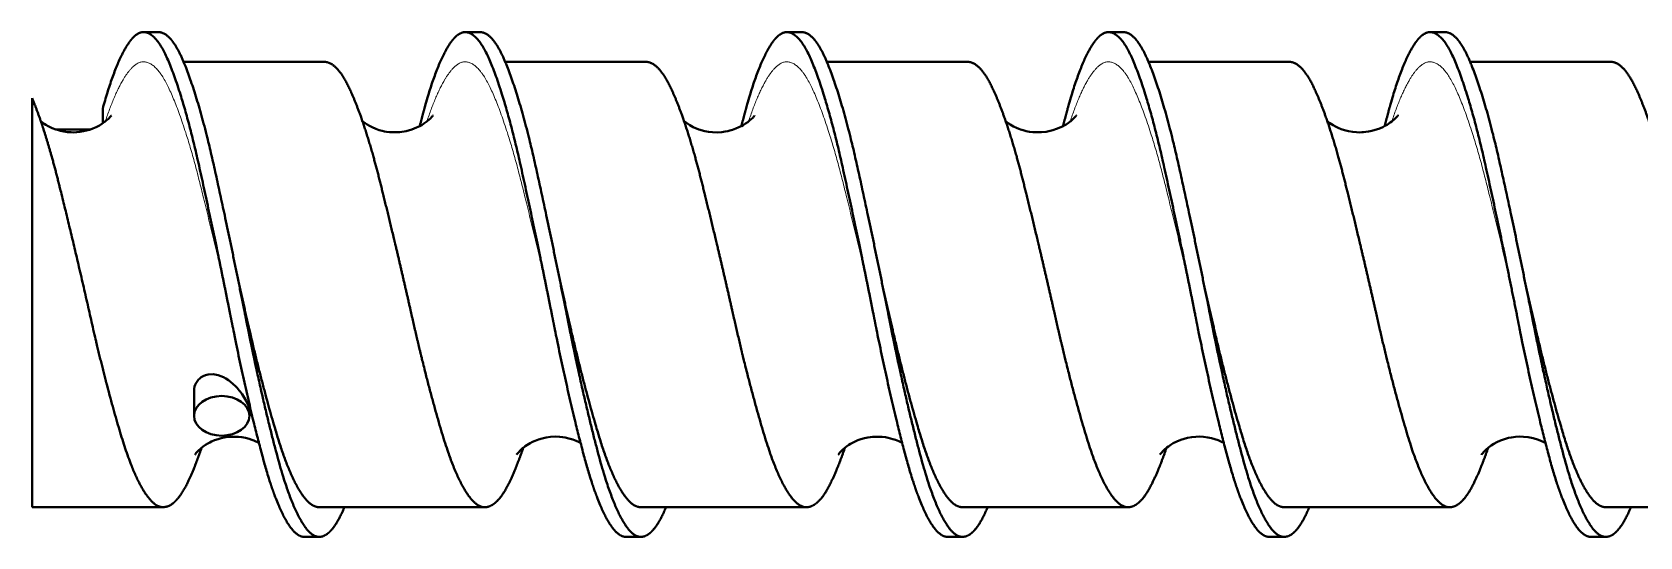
# Model space of a CAD drawing. Header units: inches. Extents: x 0 to 11, y 0 to 8.5.
# Drawn here: x 7.077 to 7.929, y 3.055 to 3.323 of the extents above; entities that cross this region are included whole.
import ezdxf

# ---------------------------------------------------------------- set-up
doc = ezdxf.new("R2010")
doc.units = ezdxf.units.IN
doc.header["$LTSCALE"] = 0.5
doc.header["$MEASUREMENT"] = 0
doc.layers.add('TANGENT_LINES', color=7, linetype='Continuous', lineweight=15)
doc.layers.add('Visible', color=7, linetype='Continuous', lineweight=40)

msp = doc.modelspace()

# ---------------------------------------------------------------- linework, layer by layer
at = {"layer": 'TANGENT_LINES'}
msp.add_line((7.6898, 3.18946), (7.68987, 3.18919), dxfattribs=at)
for points, weights, knots in [([(7.11553, 3.27579), (7.12342, 3.29958), (7.13119, 3.30557), (7.13971, 3.31213), (7.14823, 3.29522), (7.15675, 3.27831), (7.16528, 3.24438), (7.17178, 3.21848), (7.17852, 3.18919)], [0.992439260112, 0.955185159206, 1, 0.951056516295, 1, 0.951056516295, 1, 0.96220728603, 0.98277940926], [0.00093728, 0.00093728, 0.00093728, 0.01111111, 0.01111111, 0.02222222, 0.02222222, 0.03333333, 0.03333333, 0.04191301, 0.04191301, 0.04191301]), ([(7.28595, 3.27572), (7.29385, 3.29957), (7.30164, 3.30557), (7.31016, 3.31213), (7.31868, 3.29522), (7.3272, 3.27831), (7.33573, 3.24438), (7.34223, 3.21848), (7.34897, 3.18919)], [0.992549139896, 0.955119176241, 1, 0.951056516295, 1, 0.951056516295, 1, 0.962203313861, 0.982783734333], [0.11203341, 0.11203341, 0.11203341, 0.12222222, 0.12222222, 0.13333333, 0.13333333, 0.14444444, 0.14444444, 0.15302502, 0.15302502, 0.15302502]), ([(7.45642, 3.27578), (7.46431, 3.29958), (7.47209, 3.30557), (7.48061, 3.31213), (7.48913, 3.29522), (7.49765, 3.27831), (7.50618, 3.24438), (7.51268, 3.21848), (7.51942, 3.18919)], [0.992452289155, 0.955177324068, 1, 0.951056516295, 1, 0.951056516295, 1, 0.962205920626, 0.982780895826], [0.22315772, 0.22315772, 0.22315772, 0.23333333, 0.23333333, 0.24444444, 0.24444444, 0.25555556, 0.25555556, 0.26413554, 0.26413554, 0.26413554]), ([(7.62687, 3.27577), (7.63476, 3.29958), (7.64253, 3.30557), (7.65106, 3.31213), (7.65958, 3.29522), (7.6681, 3.27831), (7.67662, 3.24438), (7.6831, 3.21861), (7.6898, 3.18946)], [0.992469233911, 0.955167138689, 1, 0.951056516295, 1, 0.951056516295, 1, 0.962385801177, 0.98258636526], [0.33426652, 0.33426652, 0.33426652, 0.34444444, 0.34444444, 0.35555556, 0.35555556, 0.36666667, 0.36666667, 0.37520581, 0.37520581, 0.37520581]), ([(7.79731, 3.27575), (7.80521, 3.29958), (7.81298, 3.30557), (7.82151, 3.31213), (7.83003, 3.29522), (7.83855, 3.27831), (7.84707, 3.24438), (7.85358, 3.21848), (7.86032, 3.18919)], [0.992498274118, 0.955149694654, 1, 0.951056516295, 1, 0.951056516295, 1, 0.962203282289, 0.982783768715], [0.44537367, 0.44537367, 0.44537367, 0.45555556, 0.45555556, 0.46666667, 0.46666667, 0.47777778, 0.47777778, 0.48635836, 0.48635836, 0.48635836])]:
    msp.add_rational_spline(points, weights, degree=2, knots=knots, dxfattribs=at)
at = {"layer": 'Visible'}
for p, q in [((7.14368, 3.32306), (7.1358, 3.32306)), ((7.31413, 3.32306), (7.30625, 3.32306)), ((7.48458, 3.32306), (7.4767, 3.32306)), ((7.65502, 3.32306), (7.64715, 3.32306)), ((7.82547, 3.32306), (7.8176, 3.32306)), ((7.23145, 3.30731), (7.15696, 3.30731)), ((7.4019, 3.30731), (7.32743, 3.30731)), ((7.57235, 3.30731), (7.49786, 3.30731)), ((7.7428, 3.30731), (7.66831, 3.30731)), ((7.91325, 3.30731), (7.83877, 3.30731)), ((7.07674, 3.07109), (7.07674, 3.28796)), ((7.11414, 3.28244), (7.11414, 3.27469)), ((7.10763, 3.27147), (7.08923, 3.27147)), ((7.1785, 3.18928), (7.17852, 3.1892)), ((7.35684, 3.1892), (7.35684, 3.1892)), ((7.52729, 3.1892), (7.52729, 3.1892)), ((7.68984, 3.18931), (7.68987, 3.1892)), ((7.86819, 3.1892), (7.86819, 3.1892)), ((7.16252, 3.13298), (7.16252, 3.11955)), ((7.19188, 3.11955), (7.19188, 3.12257)), ((7.07674, 3.07109), (7.14622, 3.07109)), ((7.2289, 3.07109), (7.31667, 3.07109)), ((7.39935, 3.07109), (7.48712, 3.07109)), ((7.5698, 3.07109), (7.65757, 3.07109)), ((7.74025, 3.07109), (7.82802, 3.07109)), ((7.9107, 3.07109), (7.99847, 3.07109)), ((7.22103, 3.05534), (7.2289, 3.05534)), ((7.39148, 3.05534), (7.39935, 3.05534)), ((7.56193, 3.05534), (7.5698, 3.05534)), ((7.73238, 3.05534), (7.74025, 3.05534)), ((7.90282, 3.05534), (7.9107, 3.05534))]:
    msp.add_line(p, q, dxfattribs=at)
at = {"layer": 'Visible', "flags": 128}
for points in [[(7.08922, 3.27146), (7.0873, 3.27221), (7.08524, 3.2732), (7.08407, 3.27388), (7.08315, 3.27446), (7.08224, 3.2751), (7.08129, 3.27583)], [(7.11419, 3.27472), (7.11366, 3.27437), (7.1124, 3.27361), (7.11064, 3.27269), (7.10883, 3.2719), (7.10761, 3.27145)], [(7.11552, 3.27569), (7.11516, 3.27542), (7.11444, 3.27489), (7.11419, 3.27472)], [(7.11876, 3.27888), (7.11875, 3.27888), (7.11863, 3.27871), (7.11833, 3.27834), (7.11792, 3.27788), (7.11755, 3.2775), (7.11695, 3.27692), (7.11604, 3.27611), (7.11552, 3.27569)], [(7.28216, 3.27323), (7.28212, 3.27321), (7.28045, 3.27239), (7.27797, 3.27142), (7.27495, 3.27057), (7.2716, 3.27004), (7.26812, 3.26992), (7.26606, 3.27005), (7.26452, 3.27024), (7.26348, 3.27043), (7.2623, 3.27068), (7.26066, 3.27113), (7.2588, 3.27177), (7.25687, 3.2726), (7.25553, 3.27329), (7.25421, 3.27407), (7.25316, 3.27477), (7.25245, 3.27528), (7.2519, 3.2757), (7.25175, 3.27583)], [(7.28595, 3.27568), (7.28538, 3.27525), (7.28439, 3.27455), (7.28318, 3.2738), (7.28216, 3.27323)], [(7.28921, 3.27888), (7.2892, 3.27888), (7.28913, 3.27878), (7.28897, 3.27857), (7.28874, 3.2783), (7.28841, 3.27793), (7.28779, 3.27728), (7.28695, 3.27651), (7.28612, 3.27581), (7.28595, 3.27568)], [(7.45259, 3.27322), (7.4524, 3.27312), (7.45129, 3.27257), (7.44974, 3.27191), (7.44781, 3.27122), (7.44649, 3.27084), (7.44535, 3.27057), (7.44398, 3.2703), (7.44228, 3.27007), (7.43987, 3.26991), (7.4373, 3.26998), (7.4351, 3.27022), (7.43325, 3.27057), (7.43002, 3.27149), (7.42713, 3.2727), (7.42524, 3.27371), (7.42343, 3.27489), (7.42219, 3.27583)], [(7.45643, 3.2757), (7.45598, 3.27536), (7.45482, 3.27454), (7.45358, 3.27377), (7.45259, 3.27322)], [(7.45959, 3.27879), (7.45949, 3.27867), (7.45929, 3.27842), (7.45905, 3.27814), (7.45877, 3.27783), (7.45845, 3.2775), (7.45795, 3.27701), (7.45698, 3.27615), (7.45643, 3.2757)], [(7.62307, 3.27323), (7.62186, 3.27263), (7.61966, 3.2717), (7.61774, 3.27106), (7.61617, 3.27065), (7.61415, 3.27025), (7.61164, 3.26997), (7.60893, 3.26992), (7.6071, 3.27003), (7.60534, 3.27026), (7.60353, 3.27061), (7.60187, 3.27104), (7.6006, 3.27145), (7.59959, 3.27181), (7.59837, 3.27233), (7.59689, 3.27305), (7.59591, 3.27359), (7.59506, 3.2741), (7.59433, 3.27457), (7.5937, 3.27502), (7.59315, 3.27543), (7.59264, 3.27583)], [(7.62691, 3.27572), (7.62596, 3.27501), (7.62463, 3.27413), (7.62331, 3.27336), (7.62307, 3.27323)], [(7.63011, 3.27888), (7.63008, 3.27885), (7.62998, 3.27872), (7.62985, 3.27854), (7.62968, 3.27834), (7.62948, 3.27811), (7.62913, 3.27773), (7.62851, 3.27711), (7.62783, 3.27649), (7.62713, 3.2759), (7.62691, 3.27572)], [(7.79361, 3.27328), (7.79249, 3.27271), (7.79045, 3.27183), (7.78852, 3.27116), (7.78673, 3.27067), (7.78501, 3.27032), (7.78347, 3.2701), (7.78232, 3.26999), (7.78144, 3.26994), (7.78022, 3.26991), (7.77861, 3.26995), (7.77659, 3.27014), (7.77427, 3.27054), (7.77221, 3.27107), (7.77051, 3.27164), (7.76893, 3.27228), (7.76742, 3.27301), (7.76618, 3.27369), (7.76525, 3.27426), (7.76449, 3.27477), (7.76362, 3.27541), (7.76309, 3.27583)], [(7.79735, 3.27572), (7.79647, 3.27506), (7.79479, 3.27395), (7.79361, 3.27328)], [(7.80056, 3.27889), (7.80056, 3.27889), (7.80052, 3.27884), (7.80044, 3.27872), (7.80029, 3.27854), (7.80009, 3.2783), (7.79974, 3.2779), (7.79928, 3.27743), (7.79887, 3.27703), (7.79842, 3.27662), (7.79787, 3.27614), (7.79735, 3.27572)], [(7.10761, 3.27145), (7.10715, 3.2713), (7.10559, 3.27084), (7.10401, 3.27047), (7.10207, 3.27015), (7.10029, 3.26997), (7.09883, 3.26991), (7.09735, 3.26993), (7.09548, 3.27006), (7.09354, 3.27033), (7.09173, 3.27071), (7.08956, 3.27134), (7.08922, 3.27146)], [(7.16252, 3.13296), (7.16257, 3.13382), (7.16281, 3.13508), (7.16314, 3.13604), (7.16348, 3.13676), (7.16377, 3.13725), (7.16414, 3.13781), (7.16453, 3.13831), (7.16493, 3.13875), (7.16534, 3.13915), (7.16637, 3.13996), (7.16744, 3.14059), (7.16867, 3.1411), (7.16997, 3.14143), (7.17268, 3.14157), (7.17533, 3.1411), (7.17818, 3.13998), (7.17943, 3.1393), (7.18075, 3.13844), (7.18185, 3.13763), (7.18314, 3.13653), (7.18462, 3.13511), (7.18535, 3.13433), (7.18592, 3.13368), (7.18645, 3.13306), (7.18692, 3.13247), (7.18736, 3.1319), (7.18803, 3.13098), (7.18861, 3.13011), (7.18913, 3.12931), (7.18969, 3.12837), (7.19017, 3.12749), (7.19059, 3.12668), (7.19116, 3.12541), (7.19156, 3.12431), (7.1918, 3.12337), (7.19188, 3.12257)], [(7.163, 3.0989), (7.16301, 3.09891), (7.16312, 3.09907), (7.16337, 3.09941), (7.16373, 3.09986), (7.16418, 3.10038), (7.16458, 3.1008), (7.16504, 3.10126), (7.16572, 3.1019), (7.1665, 3.10256)], [(7.1665, 3.10256), (7.16656, 3.1026), (7.16745, 3.10329), (7.16867, 3.10413), (7.16986, 3.10486), (7.17086, 3.1054), (7.17179, 3.10586), (7.17343, 3.10657), (7.17537, 3.10725), (7.17697, 3.10769), (7.17849, 3.10802), (7.18052, 3.10832), (7.18278, 3.10848), (7.18443, 3.10848), (7.18609, 3.10838), (7.18789, 3.10817), (7.18984, 3.1078), (7.19171, 3.10731), (7.19318, 3.10683), (7.19426, 3.10642), (7.19528, 3.10598), (7.19614, 3.10558), (7.19693, 3.10518)], [(7.3335, 3.09897), (7.3335, 3.09897), (7.33361, 3.09912), (7.33387, 3.09948), (7.33424, 3.09994), (7.3346, 3.10034), (7.33512, 3.10089), (7.33589, 3.10165), (7.33685, 3.10248), (7.33698, 3.10258)], [(7.33698, 3.10258), (7.3375, 3.10299), (7.3381, 3.10343), (7.33889, 3.10398), (7.3398, 3.10456), (7.34063, 3.10504), (7.34182, 3.10566), (7.34325, 3.10631), (7.3451, 3.10702), (7.34707, 3.1076), (7.34907, 3.10804), (7.35147, 3.10837), (7.35392, 3.10849), (7.35623, 3.10841), (7.35781, 3.10824), (7.35924, 3.10802), (7.36118, 3.10758), (7.36323, 3.10697), (7.3651, 3.10626), (7.36635, 3.1057), (7.36729, 3.10522), (7.36737, 3.10518)], [(7.50396, 3.09898), (7.50396, 3.09898), (7.50402, 3.09907), (7.50417, 3.09928), (7.50437, 3.09954), (7.50463, 3.09986), (7.50498, 3.10026), (7.50537, 3.10069), (7.50593, 3.10125), (7.50652, 3.1018), (7.50701, 3.10224), (7.50739, 3.10255)], [(7.50739, 3.10255), (7.50751, 3.10265), (7.50825, 3.10322), (7.50956, 3.10412), (7.51049, 3.1047), (7.51154, 3.10529), (7.51281, 3.10592), (7.51428, 3.10655), (7.51598, 3.10716), (7.51787, 3.10769), (7.51957, 3.10805), (7.52094, 3.10826), (7.52201, 3.10838), (7.52338, 3.10847), (7.52518, 3.10848), (7.52714, 3.10837), (7.5289, 3.10815), (7.53041, 3.10787), (7.53165, 3.10758), (7.53282, 3.10725), (7.5343, 3.10675), (7.536, 3.10606), (7.53742, 3.10539), (7.53785, 3.10516)], [(7.67441, 3.09898), (7.67442, 3.099), (7.67464, 3.0993), (7.67499, 3.09975), (7.67534, 3.10017), (7.67574, 3.1006), (7.67631, 3.10118), (7.67703, 3.10186), (7.67786, 3.10256)], [(7.67786, 3.10256), (7.67799, 3.10267), (7.67889, 3.10335), (7.67966, 3.10389), (7.68035, 3.10434), (7.68147, 3.10501), (7.6834, 3.10598), (7.6854, 3.10681), (7.68719, 3.10739), (7.68898, 3.10784), (7.69128, 3.10825), (7.69351, 3.10845), (7.6954, 3.10849), (7.69742, 3.10839), (7.69971, 3.10809), (7.70176, 3.10766), (7.70357, 3.10715), (7.70524, 3.10657), (7.70704, 3.10579), (7.70831, 3.10516)], [(7.84481, 3.09891), (7.84488, 3.09902), (7.845, 3.09918), (7.84518, 3.09942), (7.84546, 3.09978), (7.84585, 3.10023), (7.84621, 3.10062), (7.84651, 3.10094), (7.84733, 3.10172), (7.84829, 3.10255)], [(7.84829, 3.10255), (7.84856, 3.10277), (7.85003, 3.10384), (7.85139, 3.1047), (7.85302, 3.10559), (7.85483, 3.10641), (7.85652, 3.10704), (7.85799, 3.10749), (7.85922, 3.1078), (7.86065, 3.10808), (7.86283, 3.10837), (7.86506, 3.10849), (7.86707, 3.10844), (7.86951, 3.10819), (7.87227, 3.10765), (7.87505, 3.1068), (7.8775, 3.10579), (7.87878, 3.10515)]]:
    msp.add_lwpolyline(points, dxfattribs=at)
at = {"layer": 'Visible', "extrusion": (0, 0, -1)}
msp.add_ellipse((7.1772, 3.11955), major_axis=(-0.01468, 0), ratio=0.717533, dxfattribs=at)
at = {"layer": 'Visible'}
for points, weights, knots in [([(7.11414, 3.28244), (7.12266, 3.31364), (7.13119, 3.32108), (7.13345, 3.32306), (7.1358, 3.32306), (7.14214, 3.32306), (7.14823, 3.30936), (7.15675, 3.29019), (7.16528, 3.25174), (7.17178, 3.22238), (7.17852, 3.18919), (7.18045, 3.17966), (7.18232, 3.17023), (7.18282, 3.16773), (7.18332, 3.16524), (7.19008, 3.13165), (7.19694, 3.1051), (7.19817, 3.10035), (7.19937, 3.09596), (7.20789, 3.06476), (7.21641, 3.05732), (7.21867, 3.05534), (7.22102, 3.05534)], [1, 0.951056516295, 1, 0.98653672597, 0.980480352058, 0.964519790325, 1, 0.951056516295, 1, 0.962206292195, 0.982780491271, 0.9888502241, 1, 0.997020209372, 0.994403251608, 0.96033548669, 0.987757152692, 0.992827459009, 1, 0.951056516295, 1, 0.986539327305, 0.980482692724], [0, 0, 0, 0.01111111, 0.01111111, 0.01416753, 0.01416753, 0.02222222, 0.02222222, 0.03333333, 0.03333333, 0.04191323, 0.04191323, 0.04444444, 0.04444444, 0.04512091, 0.04512091, 0.05392725, 0.05392725, 0.05555556, 0.05555556, 0.06666667, 0.06666667, 0.0697225, 0.0697225, 0.0697225]), ([(7.14367, 3.32306), (7.15001, 3.32306), (7.15611, 3.30936), (7.15652, 3.30842), (7.15695, 3.30742), (7.16509, 3.28811), (7.17315, 3.25174), (7.17966, 3.22238), (7.18639, 3.18919), (7.18833, 3.17966), (7.1902, 3.17023), (7.19872, 3.12717), (7.20724, 3.09596), (7.21576, 3.06476), (7.22429, 3.05732), (7.22655, 3.05534), (7.2289, 3.05534), (7.23524, 3.05534), (7.24133, 3.06904), (7.24176, 3.07001), (7.2422, 3.07104)], [0.980479557274, 0.96452067376, 1, 0.997479670158, 0.995218907558, 0.953576846137, 1, 0.962205032575, 0.982781862763, 0.98885148372, 1, 0.951056516295, 1, 0.951056516295, 1, 0.986536485626, 0.980480135825, 0.964520030669, 1, 0.997406897014, 0.995088567402], [0.01416773, 0.01416773, 0.01416773, 0.02222222, 0.02222222, 0.02279439, 0.02279439, 0.03333333, 0.03333333, 0.04191352, 0.04191352, 0.04444444, 0.04444444, 0.05555556, 0.05555556, 0.06666667, 0.06666667, 0.06972314, 0.06972314, 0.07777778, 0.07777778, 0.07836646, 0.07836646, 0.07836646]), ([(7.28217, 3.27333), (7.2834, 3.27806), (7.28459, 3.28244), (7.29311, 3.31364), (7.30164, 3.32108), (7.3039, 3.32306), (7.30625, 3.32306), (7.31259, 3.32306), (7.31868, 3.30936), (7.3272, 3.29019), (7.33573, 3.25174), (7.34223, 3.22239), (7.34897, 3.18919), (7.3509, 3.17966), (7.35277, 3.17023), (7.35327, 3.16772), (7.35377, 3.16522), (7.36053, 3.13167), (7.36738, 3.10514), (7.36861, 3.10037), (7.36982, 3.09596), (7.37834, 3.06476), (7.38686, 3.05732), (7.38912, 3.05534), (7.39147, 3.05534)], [0.98778077803, 0.992844161347, 1, 0.951056516295, 1, 0.986539572153, 0.980482913066, 0.964516944142, 1, 0.951056516295, 1, 0.96220753069, 0.982779142906, 0.988848985605, 1, 0.99700863546, 0.994382927843, 0.960371884849, 0.987711746656, 0.992795313068, 1, 0.951056516295, 1, 0.986537460514, 0.980481012941], [0.1094866, 0.1094866, 0.1094866, 0.11111111, 0.11111111, 0.12222222, 0.12222222, 0.125278, 0.125278, 0.13333333, 0.13333333, 0.14444444, 0.14444444, 0.15302406, 0.15302406, 0.15555556, 0.15555556, 0.15623465, 0.15623465, 0.16503106, 0.16503106, 0.16666667, 0.16666667, 0.17777778, 0.17777778, 0.18083403, 0.18083403, 0.18083403]), ([(7.31412, 3.32306), (7.32046, 3.32306), (7.32655, 3.30936), (7.32699, 3.30838), (7.32743, 3.30733), (7.33556, 3.28802), (7.3436, 3.25174), (7.35011, 3.22238), (7.35684, 3.18918), (7.35878, 3.17966), (7.36064, 3.17023), (7.36917, 3.12717), (7.37769, 3.09596), (7.38621, 3.06476), (7.39473, 3.05732), (7.39699, 3.05534), (7.39935, 3.05534), (7.40569, 3.05534), (7.41178, 3.06904), (7.4122, 3.07), (7.41263, 3.07102)], [0.980480661628, 0.964519446244, 1, 0.997370624216, 0.995023762731, 0.953685892079, 1, 0.962203050348, 0.982784021304, 0.988853465947, 1, 0.951056516295, 1, 0.951056516295, 1, 0.986537595811, 0.980481134674, 0.964518920484, 1, 0.997437824746, 0.995143907554], [0.12527857, 0.12527857, 0.12527857, 0.13333333, 0.13333333, 0.13393025, 0.13393025, 0.14444444, 0.14444444, 0.15302508, 0.15302508, 0.15555556, 0.15555556, 0.16666667, 0.16666667, 0.17777778, 0.17777778, 0.180834, 0.180834, 0.18888889, 0.18888889, 0.18947055, 0.18947055, 0.18947055]), ([(7.45261, 3.27329), (7.45384, 3.27805), (7.45504, 3.28244), (7.46356, 3.31364), (7.47209, 3.32108), (7.47435, 3.32306), (7.4767, 3.32306), (7.48304, 3.32306), (7.48913, 3.30936), (7.49765, 3.29019), (7.50618, 3.25174), (7.51268, 3.22239), (7.51942, 3.1892), (7.52135, 3.17966), (7.52322, 3.17023), (7.52371, 3.16773), (7.52422, 3.16524), (7.53098, 3.13167), (7.53784, 3.10511), (7.53907, 3.10035), (7.54027, 3.09596), (7.54879, 3.06476), (7.55731, 3.05732), (7.55957, 3.05534), (7.56192, 3.05534)], [0.987741306012, 0.992816246884, 1, 0.951056516295, 1, 0.986537108053, 0.980480695819, 0.964519408242, 1, 0.951056516295, 1, 0.962212402148, 0.982773840504, 0.988844114147, 1, 0.997021760726, 0.994405976615, 0.96034623159, 0.987738098589, 0.992813976627, 1, 0.951056516295, 1, 0.986537627527, 0.980481163211], [0.22059137, 0.22059137, 0.22059137, 0.22222222, 0.22222222, 0.23333333, 0.23333333, 0.23638967, 0.23638967, 0.24444444, 0.24444444, 0.25555556, 0.25555556, 0.26413407, 0.26413407, 0.26666667, 0.26666667, 0.26734278, 0.26734278, 0.27614641, 0.27614641, 0.27777778, 0.27777778, 0.28888889, 0.28888889, 0.29194511, 0.29194511, 0.29194511]), ([(7.48457, 3.32306), (7.49091, 3.32306), (7.497, 3.30936), (7.49743, 3.30841), (7.49785, 3.3074), (7.50599, 3.2881), (7.51405, 3.25174), (7.52055, 3.22239), (7.52729, 3.18919), (7.52923, 3.17966), (7.53109, 3.17023), (7.53962, 3.12717), (7.54814, 3.09596), (7.55666, 3.06476), (7.56518, 3.05732), (7.56744, 3.05534), (7.5698, 3.05534), (7.57614, 3.05534), (7.58223, 3.06904), (7.58265, 3.07), (7.58309, 3.07102)], [0.980480872008, 0.964519212417, 1, 0.997458422325, 0.995180806942, 0.953598093971, 1, 0.962209653308, 0.982776832276, 0.988846862987, 1, 0.951056516295, 1, 0.951056516295, 1, 0.986538153398, 0.980481636381, 0.964518362897, 1, 0.997434506181, 0.995137965777], [0.23638962, 0.23638962, 0.23638962, 0.24444444, 0.24444444, 0.24502143, 0.24502143, 0.25555556, 0.25555556, 0.26413469, 0.26413469, 0.26666667, 0.26666667, 0.27777778, 0.27777778, 0.28888889, 0.28888889, 0.29194499, 0.29194499, 0.3, 0.3, 0.30058242, 0.30058242, 0.30058242]), ([(7.62306, 3.27328), (7.62429, 3.27804), (7.62549, 3.28244), (7.63401, 3.31364), (7.64253, 3.32108), (7.64479, 3.32306), (7.64715, 3.32306), (7.65349, 3.32306), (7.65958, 3.30936), (7.6681, 3.29019), (7.67662, 3.25174), (7.68313, 3.22239), (7.68987, 3.1892), (7.6918, 3.17966), (7.69367, 3.17023), (7.69416, 3.16772), (7.69467, 3.16524), (7.70144, 3.13163), (7.7083, 3.10506), (7.70952, 3.10033), (7.71071, 3.09596), (7.71924, 3.06476), (7.72776, 3.05732), (7.73002, 3.05534), (7.73237, 3.05534)], [0.987728163344, 0.992806942432, 1, 0.951056516295, 1, 0.986536106168, 0.980479794445, 0.964520410127, 1, 0.951056516295, 1, 0.962209929825, 0.982776531293, 0.98884658647, 1, 0.997017519682, 0.994398527542, 0.960314363433, 0.987794251151, 0.992853679192, 1, 0.951056516295, 1, 0.986538073758, 0.980481564721], [0.33170037, 0.33170037, 0.33170037, 0.33333333, 0.33333333, 0.34444444, 0.34444444, 0.34750101, 0.34750101, 0.35555556, 0.35555556, 0.36666667, 0.36666667, 0.37524574, 0.37524574, 0.37777778, 0.37777778, 0.37845486, 0.37845486, 0.38726654, 0.38726654, 0.38888889, 0.38888889, 0.4, 0.4, 0.40305612, 0.40305612, 0.40305612]), ([(7.65502, 3.32306), (7.66136, 3.32306), (7.66745, 3.30936), (7.66788, 3.3084), (7.66831, 3.30739), (7.67644, 3.28808), (7.6845, 3.25174), (7.691, 3.22239), (7.69774, 3.18919), (7.69968, 3.17966), (7.70154, 3.17023), (7.71007, 3.12717), (7.71859, 3.09596), (7.72711, 3.06476), (7.73563, 3.05732), (7.73789, 3.05534), (7.74025, 3.05534), (7.74659, 3.05534), (7.75268, 3.06904), (7.75311, 3.07), (7.75354, 3.07103)], [0.980481000488, 0.964519069621, 1, 0.997441995071, 0.995151375654, 0.953614521224, 1, 0.962208408884, 0.98277818688, 0.988848107411, 1, 0.951056516295, 1, 0.951056516295, 1, 0.986535183705, 0.980478964598, 0.96452133259, 1, 0.997428129746, 0.995126551515], [0.3475007, 0.3475007, 0.3475007, 0.35555556, 0.35555556, 0.35613627, 0.35613627, 0.36666667, 0.36666667, 0.37524608, 0.37524608, 0.37777778, 0.37777778, 0.38888889, 0.38888889, 0.4, 0.4, 0.40305677, 0.40305677, 0.41111111, 0.41111111, 0.41169498, 0.41169498, 0.41169498]), ([(7.79352, 3.27333), (7.79475, 3.27807), (7.79594, 3.28244), (7.80446, 3.31364), (7.81298, 3.32108), (7.81524, 3.32306), (7.8176, 3.32306), (7.82394, 3.32306), (7.83003, 3.30936), (7.83855, 3.29019), (7.84707, 3.25174), (7.85358, 3.22238), (7.86032, 3.18918), (7.86064, 3.18761), (7.86095, 3.18604), (7.86256, 3.17809), (7.86412, 3.17023), (7.86461, 3.16772), (7.86511, 3.16524), (7.87187, 3.13168), (7.87873, 3.10514), (7.87996, 3.10037), (7.88116, 3.09596), (7.88969, 3.06476), (7.89821, 3.05732), (7.90047, 3.05534), (7.90282, 3.05534)], [0.987789349122, 0.992850216846, 1, 0.951056516295, 1, 0.986536529661, 0.980480175443, 0.964519986634, 1, 0.951056516295, 1, 0.962203670954, 0.982783345462, 0.983779948594, 0.984913451224, 0.99068319207, 1, 0.997018604621, 0.994400433016, 0.960368281231, 0.987706234545, 0.992791406606, 1, 0.951056516295, 1, 0.986536388044, 0.980480048034], [0.44282131, 0.44282131, 0.44282131, 0.44444444, 0.44444444, 0.45555556, 0.45555556, 0.45861202, 0.45861202, 0.46666667, 0.46666667, 0.47777778, 0.47777778, 0.48635827, 0.48635827, 0.48677379, 0.48677379, 0.48888889, 0.48888889, 0.48956572, 0.48956572, 0.49836351, 0.49836351, 0.5, 0.5, 0.51111111, 0.51111111, 0.51416761, 0.51416761, 0.51416761]), ([(7.82547, 3.32306), (7.83181, 3.32306), (7.8379, 3.30936), (7.83833, 3.30839), (7.83877, 3.30736), (7.8469, 3.28806), (7.85495, 3.25174), (7.86145, 3.22239), (7.86819, 3.18919), (7.87013, 3.17966), (7.87199, 3.17023), (7.88052, 3.12717), (7.88904, 3.09596), (7.89756, 3.06476), (7.90608, 3.05732), (7.90834, 3.05534), (7.91069, 3.05534), (7.91704, 3.05534), (7.92313, 3.06904), (7.92356, 3.07001), (7.924, 3.07105)], [0.980479937147, 0.964520251506, 1, 0.997412929733, 0.995099355836, 0.953643586562, 1, 0.962207135361, 0.982779573291, 0.988849380934, 1, 0.951056516295, 1, 0.951056516295, 1, 0.986538976804, 0.980482377314, 0.964517539491, 1, 0.997396423299, 0.99506984411], [0.45861208, 0.45861208, 0.45861208, 0.46666667, 0.46666667, 0.46725398, 0.46725398, 0.47777778, 0.47777778, 0.48635748, 0.48635748, 0.48888889, 0.48888889, 0.5, 0.5, 0.51111111, 0.51111111, 0.51416702, 0.51416702, 0.52222222, 0.52222222, 0.52281328, 0.52281328, 0.52281328]), ([(7.23145, 3.30731), (7.23779, 3.30731), (7.24388, 3.29522), (7.2477, 3.28763), (7.25173, 3.27593), (7.25644, 3.26223), (7.26092, 3.24438), (7.26464, 3.22958), (7.26855, 3.21319), (7.26871, 3.2125), (7.26888, 3.2118), (7.27149, 3.20082), (7.27406, 3.18964), (7.27605, 3.181), (7.27797, 3.17246), (7.28649, 3.13447), (7.29501, 3.10693), (7.30354, 3.0794), (7.31206, 3.07283), (7.31432, 3.07109), (7.31667, 3.07109), (7.32301, 3.07109), (7.3291, 3.08318), (7.33294, 3.09079), (7.33697, 3.10252)], [0.980480513217, 0.964519611198, 1, 0.977412118985, 0.975673279768, 0.97364439731, 1, 0.97804823851, 0.975787753408, 0.975692026255, 0.975631612609, 0.974681622037, 0.9824635437, 0.988555864133, 1, 0.951056516295, 1, 0.951056516295, 1, 0.98653604467, 0.980479739119, 0.964520471625, 1, 0.977361132421, 0.975665535997], [0.1252786, 0.1252786, 0.1252786, 0.13333333, 0.13333333, 0.13846122, 0.13846122, 0.14444444, 0.14444444, 0.14942792, 0.14942792, 0.14963896, 0.14963896, 0.15295752, 0.15295752, 0.15555556, 0.15555556, 0.16666667, 0.16666667, 0.17777778, 0.17777778, 0.18083435, 0.18083435, 0.18888889, 0.18888889, 0.19402835, 0.19402835, 0.19402835]), ([(7.40189, 3.30731), (7.40823, 3.30731), (7.41433, 3.29522), (7.41817, 3.2876), (7.42221, 3.27585), (7.4269, 3.26217), (7.43137, 3.24438), (7.43509, 3.22957), (7.439, 3.21317), (7.43916, 3.21248), (7.43933, 3.21179), (7.44198, 3.20063), (7.4446, 3.18926), (7.44654, 3.18082), (7.44842, 3.17246), (7.45694, 3.13447), (7.46546, 3.10693), (7.47398, 3.0794), (7.48251, 3.07283), (7.48477, 3.07109), (7.48712, 3.07109), (7.49346, 3.07109), (7.49955, 3.08318), (7.50338, 3.09078), (7.50741, 3.10248)], [0.980482442429, 0.964517467131, 1, 0.977332567779, 0.975661290494, 0.973723948516, 1, 0.978035728894, 0.975785183445, 0.97569046132, 0.975630660945, 0.974669373144, 0.982732001256, 0.988805612617, 1, 0.951056516295, 1, 0.951056516295, 1, 0.986539697433, 0.980483025809, 0.964516818862, 1, 0.977401322941, 0.975671622349], [0.23638923, 0.23638923, 0.23638923, 0.24444444, 0.24444444, 0.24959039, 0.24959039, 0.25555556, 0.25555556, 0.26054187, 0.26054187, 0.26075173, 0.26075173, 0.26412533, 0.26412533, 0.26666667, 0.26666667, 0.27777778, 0.27777778, 0.28888889, 0.28888889, 0.29194464, 0.29194464, 0.3, 0.3, 0.30513033, 0.30513033, 0.30513033]), ([(7.57234, 3.30731), (7.57868, 3.30731), (7.58478, 3.29522), (7.5886, 3.28763), (7.59262, 3.27594), (7.59734, 3.26223), (7.60182, 3.24438), (7.60554, 3.22958), (7.60944, 3.2132), (7.60961, 3.2125), (7.60978, 3.2118), (7.61241, 3.20071), (7.61501, 3.18942), (7.61697, 3.18089), (7.61887, 3.17246), (7.62739, 3.13447), (7.63591, 3.10693), (7.64443, 3.0794), (7.65296, 3.07283), (7.65522, 3.07109), (7.65757, 3.07109), (7.66391, 3.07109), (7.67, 3.08318), (7.67383, 3.09078), (7.67786, 3.10248)], [0.980481773531, 0.964518210477, 1, 0.977421039527, 0.975674656445, 0.973635476768, 1, 0.978051779623, 0.975788483213, 0.975692058931, 0.975631363882, 0.974673218488, 0.982618967712, 0.988701033634, 1, 0.951056516295, 1, 0.951056516295, 1, 0.986534734278, 0.980478560318, 0.964521782017, 1, 0.977400154852, 0.975671443594], [0.34750051, 0.34750051, 0.34750051, 0.35555556, 0.35555556, 0.36068141, 0.36068141, 0.36666667, 0.36666667, 0.37164933, 0.37164933, 0.37186161, 0.37186161, 0.3752127, 0.3752127, 0.37777778, 0.37777778, 0.38888889, 0.38888889, 0.4, 0.4, 0.40305687, 0.40305687, 0.41111111, 0.41111111, 0.41624171, 0.41624171, 0.41624171]), ([(7.74279, 3.30731), (7.74913, 3.30731), (7.75523, 3.29522), (7.75906, 3.2876), (7.7631, 3.27586), (7.7678, 3.26218), (7.77227, 3.24438), (7.77599, 3.22958), (7.77989, 3.21319), (7.78006, 3.21249), (7.78023, 3.21179), (7.78287, 3.20068), (7.78547, 3.18936), (7.78743, 3.18087), (7.78932, 3.17246), (7.79784, 3.13447), (7.80636, 3.10693), (7.81488, 3.0794), (7.82341, 3.07283), (7.82566, 3.07109), (7.82802, 3.07109), (7.83436, 3.07109), (7.84045, 3.08318), (7.84429, 3.09079), (7.84832, 3.10252)], [0.980481191431, 0.964518857404, 1, 0.977344758434, 0.975663094209, 0.973711757861, 1, 0.978044680993, 0.975787021254, 0.975691426543, 0.975631147333, 0.974671904524, 0.982655747074, 0.988735152902, 1, 0.951056516295, 1, 0.951056516295, 1, 0.986539693159, 0.980483021962, 0.964516823136, 1, 0.977364088473, 0.975665979157], [0.45861177, 0.45861177, 0.45861177, 0.46666667, 0.46666667, 0.47180984, 0.47180984, 0.47777778, 0.47777778, 0.48276206, 0.48276206, 0.4829731, 0.4829731, 0.48633155, 0.48633155, 0.48888889, 0.48888889, 0.5, 0.5, 0.51111111, 0.51111111, 0.51416686, 0.51416686, 0.52222222, 0.52222222, 0.52736101, 0.52736101, 0.52736101]), ([(7.91324, 3.30731), (7.91958, 3.30731), (7.92567, 3.29522), (7.9295, 3.28763), (7.93352, 3.27593), (7.93824, 3.26223), (7.94272, 3.24438), (7.94644, 3.22957), (7.95035, 3.21318), (7.95051, 3.21249), (7.95068, 3.21179), (7.95327, 3.20088), (7.95583, 3.18977), (7.95783, 3.18107), (7.95976, 3.17246), (7.96829, 3.13447), (7.97681, 3.10693), (7.98533, 3.0794), (7.99385, 3.07283), (7.99611, 3.07109), (7.99847, 3.07109), (8.00481, 3.07109), (8.0109, 3.08318), (8.01472, 3.09077), (8.01874, 3.10245)], [0.98048283153, 0.964517034746, 1, 0.977413776589, 0.975673535088, 0.973642739706, 1, 0.97803948077, 0.975785952884, 0.97569095717, 0.975630980354, 0.974690048492, 0.982368019985, 0.98846583466, 1, 0.951056516295, 1, 0.951056516295, 1, 0.986537164106, 0.980480746251, 0.964519352189, 1, 0.977428173204, 0.975675762042], [0.56972246, 0.56972246, 0.56972246, 0.57777778, 0.57777778, 0.58290528, 0.58290528, 0.58888889, 0.58888889, 0.59387435, 0.59387435, 0.59408451, 0.59408451, 0.59738152, 0.59738152, 0.6, 0.6, 0.61111111, 0.61111111, 0.62222222, 0.62222222, 0.62527854, 0.62527854, 0.63333333, 0.63333333, 0.63845757, 0.63845757, 0.63845757]), ([(7.07674, 3.28796), (7.079, 3.28257), (7.08129, 3.27589), (7.08202, 3.27378), (7.08274, 3.27155), (7.0867, 3.25938), (7.09047, 3.24438), (7.09695, 3.2186), (7.10366, 3.18945), (7.10562, 3.18091), (7.10752, 3.17246), (7.11604, 3.13447), (7.12456, 3.10693), (7.13309, 3.0794), (7.14161, 3.07283), (7.14387, 3.07109), (7.14622, 3.07109), (7.15256, 3.07109), (7.15865, 3.08318), (7.16248, 3.09077), (7.1665, 3.10247)], [0.984393108546, 0.976639184442, 0.975667477331, 0.975360645731, 0.975730054493, 0.977750488573, 1, 0.962379673775, 0.982592948191, 0.988676842521, 1, 0.951056516295, 1, 0.951056516295, 1, 0.986539400872, 0.980482758927, 0.964517115423, 1, 0.977415419901, 0.975673788429], [0.02443405, 0.02443405, 0.02443405, 0.02735875, 0.02735875, 0.02828227, 0.02828227, 0.03333333, 0.03333333, 0.04187387, 0.04187387, 0.04444444, 0.04444444, 0.05555556, 0.05555556, 0.06666667, 0.06666667, 0.06972248, 0.06972248, 0.07777778, 0.07777778, 0.08290491, 0.08290491, 0.08290491]), ([(7.18639, 3.18919), (7.18833, 3.18078), (7.1902, 3.17246), (7.19872, 3.13447), (7.20724, 3.10693), (7.21576, 3.0794), (7.22429, 3.07283), (7.22655, 3.07109), (7.2289, 3.07109)], [0.982781098606, 0.98885078191, 1, 0.951056516295, 1, 0.951056516295, 1, 0.986536485626, 0.980480135825], [0.04191336, 0.04191336, 0.04191336, 0.04444444, 0.04444444, 0.05555556, 0.05555556, 0.06666667, 0.06666667, 0.06972314, 0.06972314, 0.06972314]), ([(7.35684, 3.18919), (7.35878, 3.18078), (7.36064, 3.17246), (7.36917, 3.13447), (7.37769, 3.10693), (7.38621, 3.0794), (7.39473, 3.07283), (7.39699, 3.07109), (7.39935, 3.07109)], [0.982782735043, 0.988852284786, 1, 0.951056516295, 1, 0.951056516295, 1, 0.986537595811, 0.980481134674], [0.15302481, 0.15302481, 0.15302481, 0.15555556, 0.15555556, 0.16666667, 0.16666667, 0.17777778, 0.17777778, 0.180834, 0.180834, 0.180834]), ([(7.52729, 3.18919), (7.52923, 3.18078), (7.53109, 3.17246), (7.53962, 3.13447), (7.54814, 3.10693), (7.55666, 3.0794), (7.56518, 3.07283), (7.56744, 3.07109), (7.5698, 3.07109)], [0.982780067726, 0.98884983508, 1, 0.951056516295, 1, 0.951056516295, 1, 0.986538373662, 0.980481834578], [0.26413537, 0.26413537, 0.26413537, 0.26666667, 0.26666667, 0.27777778, 0.27777778, 0.28888889, 0.28888889, 0.29194494, 0.29194494, 0.29194494]), ([(7.69774, 3.18919), (7.69968, 3.18078), (7.70154, 3.17246), (7.71007, 3.13447), (7.71859, 3.10693), (7.72711, 3.0794), (7.73563, 3.07283), (7.73789, 3.07109), (7.74024, 3.07109)], [0.982778751104, 0.988848625708, 1, 0.951056516295, 1, 0.951056516295, 1, 0.986538768669, 0.98048219002], [0.3752462, 0.3752462, 0.3752462, 0.37777778, 0.37777778, 0.38888889, 0.38888889, 0.4, 0.4, 0.40305596, 0.40305596, 0.40305596]), ([(7.86819, 3.18919), (7.87013, 3.18078), (7.87199, 3.17246), (7.88052, 3.13447), (7.88904, 3.10693), (7.89756, 3.0794), (7.90608, 3.07283), (7.90834, 3.07109), (7.91069, 3.07109)], [0.982779098181, 0.988848944523, 1, 0.951056516295, 1, 0.951056516295, 1, 0.986538976804, 0.980482377314], [0.48635739, 0.48635739, 0.48635739, 0.48888889, 0.48888889, 0.5, 0.5, 0.51111111, 0.51111111, 0.51416702, 0.51416702, 0.51416702])]:
    msp.add_rational_spline(points, weights, degree=2, knots=knots, dxfattribs=at)

doc.saveas('drawing.dxf')
